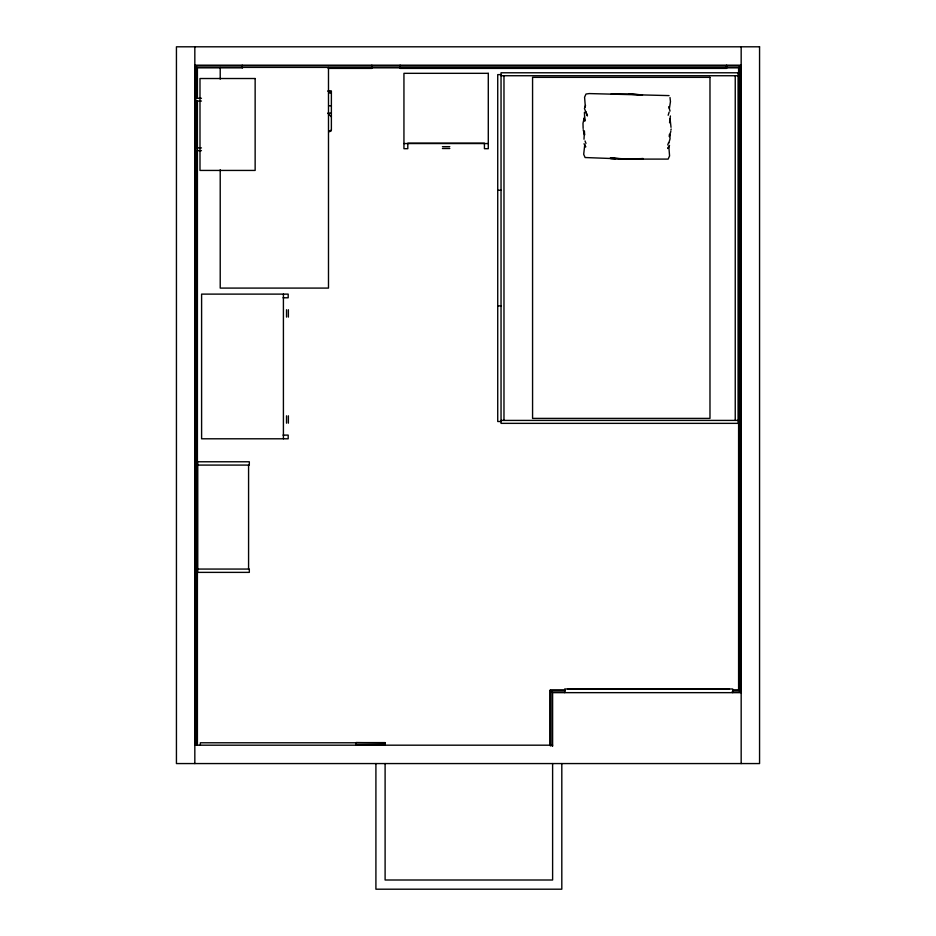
<?xml version="1.0" encoding="UTF-8"?>
<svg xmlns="http://www.w3.org/2000/svg" width="936" height="936" viewBox="0 0 936 936"><rect width="100%" height="100%" fill="white"/><g stroke="black" fill="none" stroke-linecap="round" stroke-linejoin="round"><path stroke-width="1.4" d="M355.949 745.185L355.949 742.611L385.105 742.611L385.105 745.185M385.105 742.973L355.949 742.611M669.415 134.304L669.345 136.597L670.831 131.368M670.41 115.959L669.556 122.745M671.018 127.319L670.235 120.276M584.427 112.261L584.801 121.142L584.731 118.813M584.462 130.958L584.005 139.242M669.392 108.447L670.457 101.661L670.012 97.555M670.047 111.056L668.725 106.681M670.901 130.116L671.159 129.016M584.005 118.93L584.579 117.012M668.175 115.245L669.111 112.168M584.064 118.65L582.988 123.259L583.128 128.466M667.707 144.963L668.632 142.529M585.538 105.464L584.438 108.564L587.445 115.924L585.819 111.63M669.532 145.337L667.871 148.531L668.807 146.262L669.568 155.926L668.14 159.097L626.687 159.108L585.094 157.529L583.69 154.311L584.754 144.682L585.702 146.987L584.052 143.723M668.795 143.126L670.059 138.785L669.778 134.737M731.858 692.102L740.622 692.102L738.972 690.44L738.972 67.392L740.622 65.731L726.008 65.731M617.479 94.045L633.052 94.033L642.517 94.992L628.817 94.138M194.828 65.181L741.172 65.181M195.378 745.185L195.378 65.731L400.023 65.731M400.14 65.789L726.652 65.789M195.378 65.731L197.028 67.392L738.972 67.392M242.623 67.755L197.402 67.755L197.402 98.42M370.995 67.755L400.163 67.755M725.47 67.755L738.598 67.755L738.598 690.078L732.759 690.078M328.15 68.398L371.826 68.398L371.826 65.192M501.041 74.623L497.73 74.623L497.73 421.516L501.041 421.516M501.041 75.734L738.188 75.734M327.659 91.073L331.379 91.073L331.379 129.683A1.837 1.837 0 0 1 329.542 131.52L329.542 130.841M328.653 91.447L331.379 91.447M328.653 91.81L331.379 91.81M328.653 92.91L331.379 92.91M201.451 98.28L195.764 98.28L195.764 101.041L201.451 101.041M328.653 105.78L331.379 105.78M328.653 113.139L331.379 113.139M403.942 143.547L488.288 143.547M442.435 146.671L449.795 146.671M201.451 147.911L195.764 147.911L195.764 150.673L201.451 150.673M442.435 148.508L449.795 148.508M497.73 190.254L501.041 190.254M283.035 297.788L288.183 297.788L288.183 294.115L201.603 294.115L201.603 438.797L288.183 438.797L288.183 435.111L283.035 435.111M497.73 305.885L501.041 305.885M501.041 420.416L738.188 420.416M197.66 465.087L249.315 465.087L249.315 461.776L197.66 461.776L197.66 572.376L249.315 572.376L249.315 569.065L197.66 569.065M564.654 690.078L550.04 690.078L550.04 744.834M550.403 746.015L550.403 690.44L565.028 690.44M733.122 690.44L738.972 690.44M550.403 690.44L552.064 692.102L565.215 692.102M741.172 692.652L552.614 692.652L552.614 746.203M355.949 742.786L200.351 742.786L200.351 745.185M355.949 744.635L385.105 744.635M194.828 745.185L552.614 745.185M669.053 95.601L589.212 93.577L585.995 94.033L584.579 97.192L585.339 106.856M327.705 113.139L331.379 116.813M585.035 140.95L585.971 143.419M669.661 118.72L670.305 120.557L669.755 118.626M583.186 129.706L584.579 135.006L584.509 132.701M741.172 46.8L741.172 763.565M740.622 65.731L740.622 692.102M735.24 75.734L735.24 420.416M732.724 692.652L732.724 688.978L564.7 688.978L564.7 692.652M729.413 688.978L568 688.978M726.652 65.181L726.652 68.398L400.14 68.398L400.14 65.181M561.811 763.565L561.811 889.2L375.909 889.2L375.909 763.565M552.614 763.565L552.614 880.004L385.105 880.004L385.105 763.565M552.064 692.102L552.064 746.062M503.977 75.734L503.977 420.416M328.489 67.486L328.489 288.089L220.217 288.089L220.217 169.755M288.37 309.746L288.37 317.093M288.37 415.818L288.37 423.166M286.533 309.746L286.533 317.093M286.533 415.818L286.533 423.166M283.409 294.115L283.409 438.797M248.578 465.087L248.578 569.065M242.249 65.192L242.249 67.895M220.217 67.486L220.217 79.174M197.402 101.334L197.402 745.185M197.028 67.392L197.028 98.069M197.028 100.983L197.028 147.736M197.028 150.649L197.028 745.185M194.828 46.8L194.828 763.565M331.379 129.683A2.293 2.293 0 0 1 329.133 131.52M643.149 158.594L626.781 159.307L610.319 157.973L626.734 159.026L643.149 158.594M642.88 159.05L637.638 159.179L642.88 159.05M616.555 94.021L611.255 94.08L616.555 94.021M759.564 46.8L176.436 46.8L176.436 763.565L759.564 763.565L759.564 46.8M738.188 72.786L501.041 72.786L501.041 423.353L738.188 423.353L738.188 72.786M488.288 73.324L403.942 73.324L403.942 148.695L407.803 148.695L407.803 143.185L484.427 143.185L484.427 148.695L488.288 148.695L488.288 73.324M709.979 77.349L532.572 77.349L532.572 418.392L709.979 418.392L709.979 77.349M255.142 78.519L199.988 78.519L199.988 170.434L255.142 170.434L255.142 78.519M615.724 158.687L610.447 158.453L615.724 158.687"/></g></svg>
